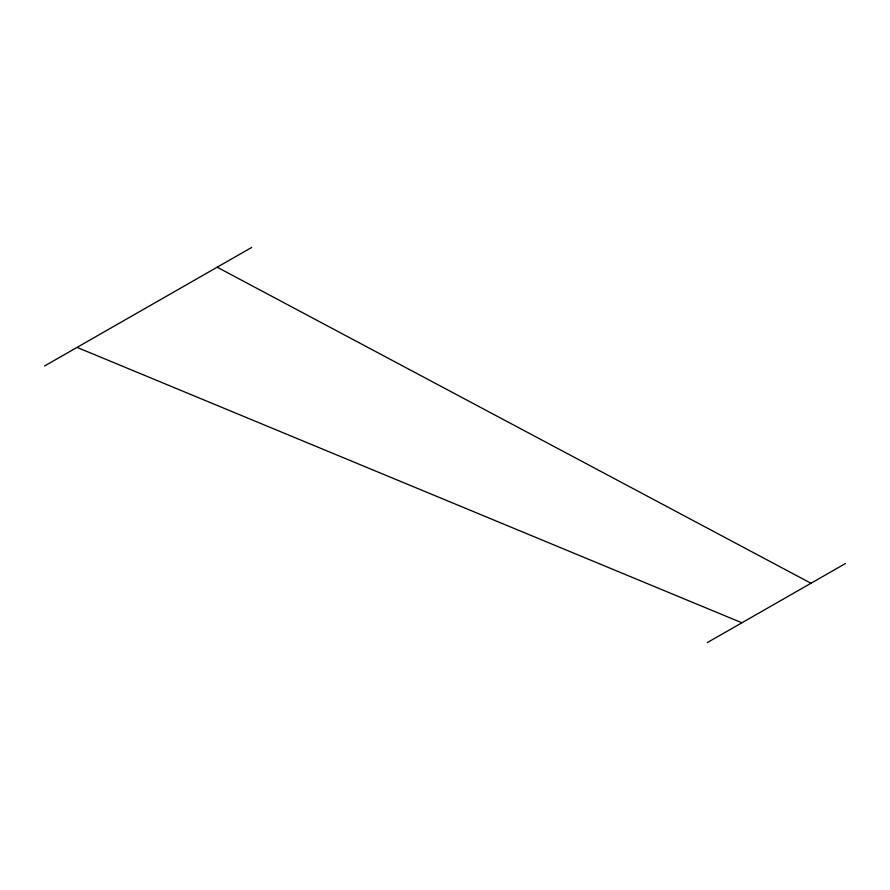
<?xml version="1.0" encoding="UTF-8"?>
<svg xmlns="http://www.w3.org/2000/svg" width="890" height="890" viewBox="0 0 890 890"><rect width="100%" height="100%" fill="white"/><g stroke="black" fill="none" stroke-linecap="round" stroke-linejoin="round"><path stroke-width="1.33" d="M44.5 366.024L251.714 247.442M707.35 642.558L845.5 563.504M77.063 347.389L741.893 622.789M217.182 267.211L810.968 583.261"/></g></svg>
